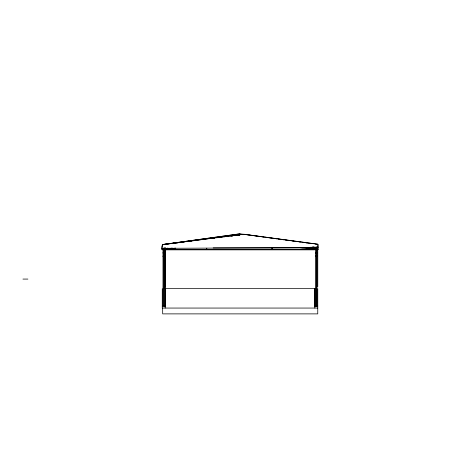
<?xml version="1.0" encoding="UTF-8"?>
<svg xmlns="http://www.w3.org/2000/svg" width="459" height="459" viewBox="0 0 459 459"><rect width="100%" height="100%" fill="white"/><g stroke="black" fill="none" stroke-linecap="round" stroke-linejoin="round"><path stroke-width="0.69" d="M316.544 249.799L316.951 246.839M316.922 250.43L317.416 246.844M317.898 245.008L317.898 244.515M161.895 248.445L162.503 244.527L244.027 234.228L317.903 244.182L317.898 247.705L315.746 247.717M164.144 247.912L162.606 249.168L166.204 248.916M164.144 248.009L162.606 249.266L165.579 249.094M164.678 248.135L163.651 248.979L165.383 248.979M164.161 248.749L165.194 247.912M167.822 248.067L166.686 248.847L172.234 248.084M239.879 233.792L162.348 244.572L162.876 244.963L162.48 244.527L162.675 245.967M165.011 244.435L196.613 240.034M209.585 238.496L210.997 238.296M213.114 238.003L214.525 237.808M216.373 237.55L218.501 237.257M219.471 237.119L225.117 236.333M239.942 234.274L229.861 235.674L240.086 234.337L240.023 233.855L162.348 244.572M176.646 243.069L178.058 242.874M180.169 242.582L182.286 242.289M183.698 242.1L185.103 241.904M186.515 241.709L188.632 241.417M190.037 241.222L240.086 234.337M231.37 236.173L232.776 235.978M234.893 235.685L236.305 235.49M238.416 235.197L239.827 235.008M175.648 248.101L164.368 249.656L165.802 249.948M164.368 249.753L165.779 249.558M229.827 235.748L230.154 235.702M239.764 234.383L239.437 234.423L239.569 235.387M200.99 239.718L201.317 239.673M210.606 238.393L210.928 238.347M220.217 237.068L220.544 237.028M181.77 242.363L182.097 242.318M191.38 241.038L191.707 240.998M198.024 239.85L200.147 239.575M201.564 239.386L203.687 239.11M205.098 238.921L206.516 238.737M208.638 238.456L210.761 238.181M212.173 237.997L214.296 237.716M215.713 237.532L224.91 236.328M162.503 244.636L166.709 244.108M168.109 243.93L170.214 243.666M171.614 243.488L173.72 243.218M175.12 243.046L177.226 242.777M178.626 242.599L180.031 242.421M182.131 242.157L183.537 241.979M213.056 238.25L214.462 238.072M216.573 237.808L217.979 237.63M220.796 237.274L222.202 237.096M223.613 236.919L225.019 236.741M226.425 236.563L228.536 236.293M229.948 236.115L239.799 234.876M161.901 248.33L317.903 247.596M164.041 248.434L165.475 248.428M312.172 247.734L314.317 247.722M213.16 247.894L303.399 247.894M306.262 247.894L315.574 247.894L315.574 305.923M312.045 247.958L314.868 247.958M315.683 248.979L317.416 248.979L315.362 247.298M162.991 249.461L165.412 249.461M315.649 249.461L318.076 249.461M161.947 249.656L318.076 249.656L318.076 245.582M165.802 249.753L161.947 249.753L161.947 245.777M315.574 249.753L317.031 249.753M164.368 249.851L314.604 249.851L299.802 247.619M162.991 252.875L164.442 252.875M315.574 252.875L317.031 252.875M162.991 252.972L164.442 252.972M315.574 252.972L317.031 252.972M162.991 256.105L164.442 256.105M315.574 256.105L317.031 256.105M162.991 256.202L164.442 256.202M315.574 256.202L317.031 256.202M22.95 279.078L27.896 279.078M164.127 288.648L315.895 288.648M162.262 305.923L165.171 305.923M314.845 305.923L317.76 305.923M162.262 306.119L165.171 306.119M314.845 306.119L317.76 306.119M317.76 308.058L162.262 308.058L162.262 288.648M244.733 234.434L317.898 244.297M260.155 236.574L240.418 233.855L240.35 234.337L243.172 234.721M261.55 236.764L263.684 237.056M265.072 237.246L267.207 237.544M268.59 237.733L273.553 238.416M274.93 238.605L277.075 238.898M278.452 239.087L280.598 239.386M281.975 239.575L284.127 239.868M285.498 240.057L286.944 240.258M289.015 240.545L290.467 240.745M291.838 240.929L293.995 241.227M295.355 241.417L297.472 241.704M298.878 241.899L300.341 242.1M302.401 242.386L303.864 242.587M305.923 242.868L307.387 243.069M308.798 243.264L310.852 243.545M315.781 244.228L317.255 244.429M317.37 247.206L316.911 247.143L317.358 247.258M317.146 248.818L316.687 248.755L317.14 248.853M316.67 248.87L317.123 248.962M303.479 247.636L305.556 247.814M306.044 247.986L312.286 248.847L310.014 247.424M312.137 247.309L313.331 247.992M311.535 247.166L313.331 248.187L313.331 246.896M311.064 247.229L312.763 248.193M310.491 247.166L312.286 248.187M315.976 247.235L317.588 248.543M315.436 246.988L317.588 248.738L317.588 247.275M314.386 246.988L316.544 248.738M314.926 247.521L316.544 248.835L316.544 246.931M315.362 247.493L316.899 248.749M313.801 247.074L316.371 249.168L312.774 248.916L312.774 246.902M313.801 247.172L316.371 249.266M239.615 234.319L239.753 235.283M317.766 247.401L317.766 286.726M317.754 288.648L317.76 313.881L162.675 313.881L162.675 308.058M317.031 247.068L317.031 305.923M316.331 249.656L316.331 305.923M316.268 249.656L316.268 305.923M314.845 288.648L314.845 308.058M314.65 288.648L314.65 306.675M313.818 246.902L313.818 248.244M312.286 246.896L312.286 248.279M272.193 247.717L272.193 249.656M271.998 247.717L271.998 249.656M206.762 248.256L206.762 249.656M206.665 248.256L206.665 249.656M165.372 248.112L165.372 286.726M165.366 288.648L165.366 306.675M165.171 247.894L165.171 308.058M165.016 248.342L165.016 288.648M164.442 249.656L164.442 305.923M163.685 249.656L163.748 305.923M162.991 249.656L162.991 305.923M229.15 235.777L226.31 236.167L229.156 235.771"/></g></svg>
